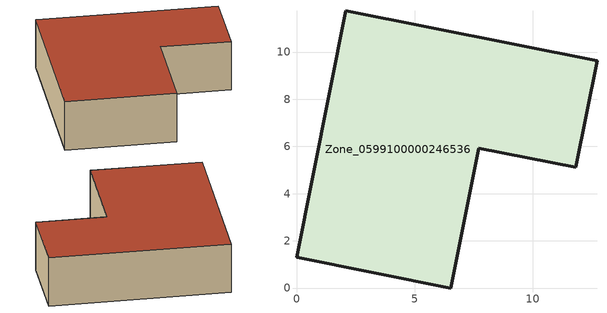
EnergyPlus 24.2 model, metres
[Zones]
Zone_0599100000246536
 floor ground (C_G): 7.72,5.93 6.54,0 0,1.3 2.08,11.74 12.73,9.63 11.84,5.11 z0
 wall outside (C_F): 2.08,11.74 0,1.3 6.54,0 7.72,5.93 11.84,5.11 12.73,9.63 2.08,11.74 z0:3.19
 roof outside (C_R): 11.84,5.11 12.73,9.63 2.08,11.74 0,1.3 6.54,0 7.72,5.93 z3.19
[BUILDING]
Pand.0599100000246536: North Axis=0; Terrain=City; Loads Convergence Tolerance Value=0.04; Temperature Convergence Tolerance Value=0.4; Solar Distribution=FullExterior; Maximum Number of Warmup Days=25; Minimum Number of Warmup Days=1
[Site:Location]
Rotterdam.The.Hague.AP_ZH_NLD Design_Conditions: Latitude=51.96; Longitude=4.45; Time Zone=1; Elevation=-4.5
[SITE:GROUNDTEMPERATURE:BUILDINGSURFACE]
18, 18, 18, 18, 18, 18, 18, 18, 18, 18, 18, 18
[MATERIAL] Thermal Absorptance=0.9; Solar Absorptance=0.7; Visible Absorptance=0.7
Name | Roughness | Thickness | Conductivity | Density | Specific Heat
G.TI.1975-1991 | MediumSmooth | 0.15 | 0.288461 | 540 | 1210
F.TI.1975-1991 | Rough | 0.3 | 0.230769 | 1920 | 840
R.TI.1975-1991 | MediumRough | 0.2 | 0.153846 | 1500 | 1000
[CONSTRUCTION]
C_G: G.TI.1975-1991
C_F: F.TI.1975-1991
C_R: R.TI.1975-1991
[ZONE]
Zone_0599100000246536: Type=1; Multiplier=1; Ceiling Height=Autocalculate; Volume=Autocalculate; Floor Area=autocalculate; Part of Total Floor Area=Yes
[ZONEINFILTRATION:DESIGNFLOWRATE]
Infil_Zone_0599100000246536: Zone or ZoneList or Space or SpaceList=Zone_0599100000246536; Schedule=AlwaysOn; Design Flow Rate Calculation Method=Flow/Area; Flow Rate per Floor Area=0.003; Constant Term Coefficient=1; Temperature Term Coefficient=0; Velocity Term Coefficient=0; Velocity Squared Term Coefficient=0
[HVACTEMPLATE:ZONE:IDEALLOADSAIRSYSTEM]
Zone_0599100000246536: Maximum Heating Supply Air Temperature=50; Minimum Cooling Supply Air Temperature=13; Maximum Heating Supply Air Humidity Ratio=0.0156; Minimum Cooling Supply Air Humidity Ratio=0.0077; Heating Limit=NoLimit; Cooling Limit=NoLimit; Dehumidification Control Type=ConstantSensibleHeatRatio; Cooling Sensible Heat Ratio=0.7; Dehumidification Setpoint=60; Humidification Control Type=None; Humidification Setpoint=30; Outdoor Air Method=None; Outdoor Air Flow Rate per Person=0.00944; Outdoor Air Flow Rate per Zone Floor Area=0; Outdoor Air Flow Rate per Zone=0; Demand Controlled Ventilation Type=None; Outdoor Air Economizer Type=NoEconomizer; Heat Recovery Type=None; Sensible Heat Recovery Effectiveness=0.7; Latent Heat Recovery Effectiveness=0.65
[ZONECONTROL:THERMOSTAT]
ThermostatControl_Zone_0599100000246536: Zone or ZoneList=Zone_0599100000246536; Control Type Schedule=DualSetpointControlType; Control 1=Thermostat_Zone_0599100000246536; Temperature Difference Between Cutout And Setpoint=0
[THERMOSTATSETPOINT:DUALSETPOINT]
Thermostat_Zone_0599100000246536: Heating Setpoint Temperature Schedule=HeatingSetpoint_Zone_0599100000246536; Cooling Setpoint Temperature Schedule=CoolingSetpoint_Zone_0599100000246536
[SCHEDULE:COMPACT]
HeatingSetpoint_Zone_0599100000246536: Through: 12/31, For: AllDays, Until: 24:00, 21
CoolingSetpoint_Zone_0599100000246536: Through: 12/31, For: AllDays, Until: 24:00, 24
DualSetpointControlType: Through: 12/31, For: AllDays, Until: 24:00, 4
AlwaysOn: Through: 12/31, For: AllDays, Until: 24:00, 1
